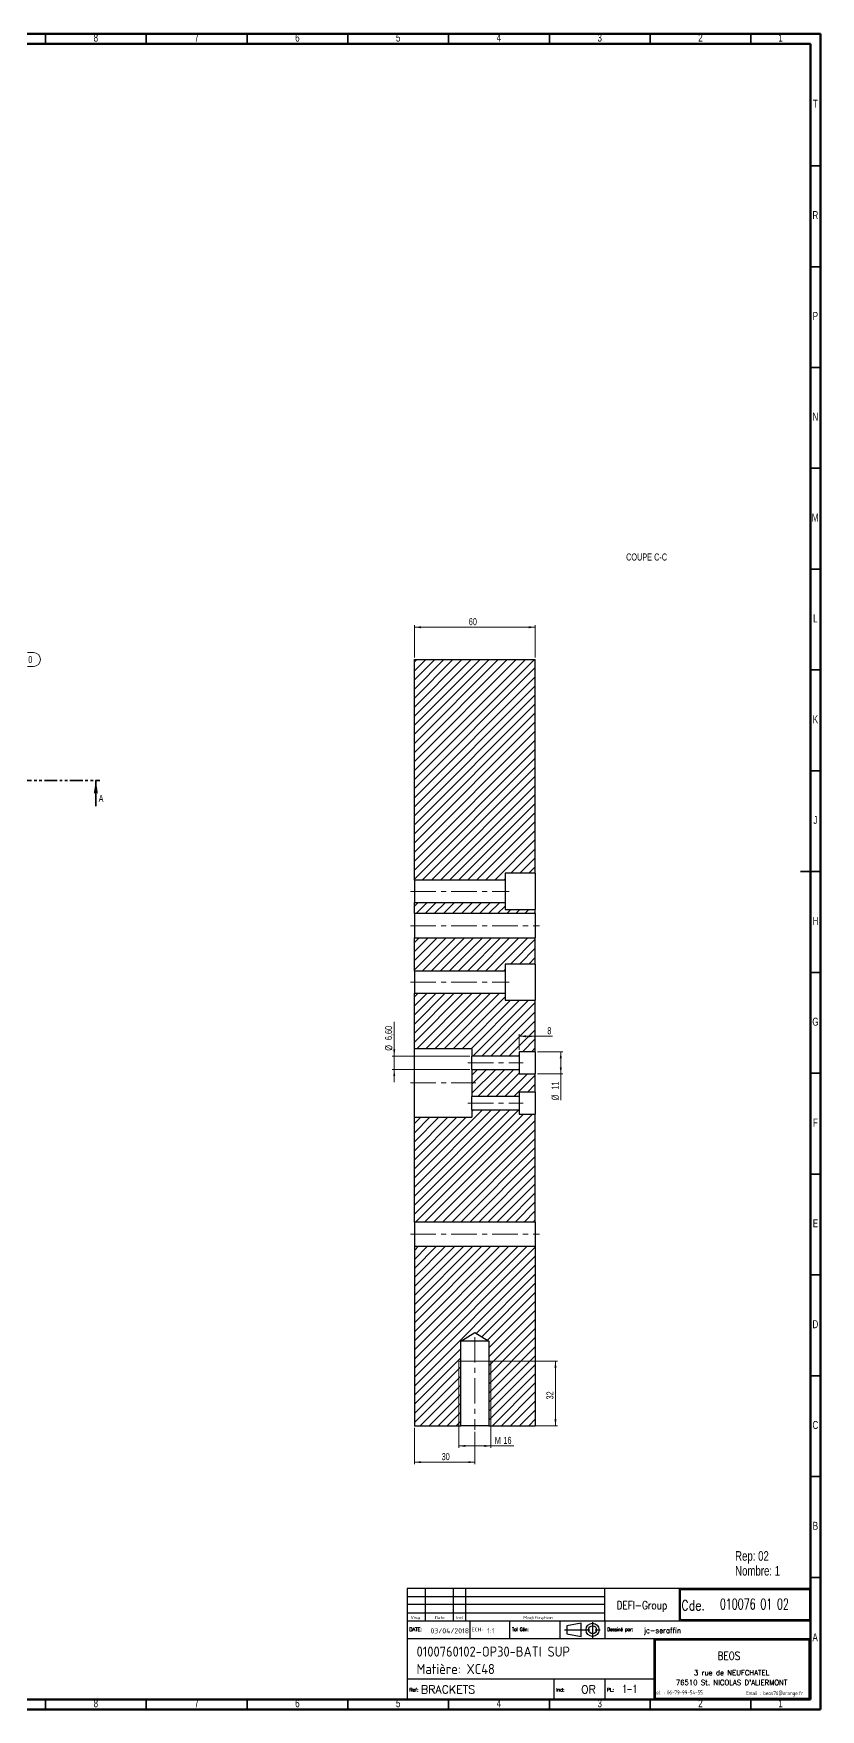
# Model space of a CAD drawing. Header units: millimetres. Extents: x 15 to 1184, y 5 to 836.
# Drawn here: x 794 to 1184, y 5 to 836 of the extents above; entities that cross this region are included whole.
import ezdxf

# ---------------------------------------------------------------- set-up
doc = ezdxf.new("R2010")
doc.units = ezdxf.units.MM
doc.linetypes.add('CENTERX2', pattern=[20.32, 12.7, -2.54, 2.54, -2.54])
doc.linetypes.add('PHANTOM', pattern=[12.7, 6.35, -1.27, 1.27, -1.27, 1.27, -1.27])
doc.layers.add('DIMENSIONS', color=176, linetype='Continuous')
doc.styles.add('SLDTEXTSTYLE0', font='TXT', dxfattribs={"width": 0.75})
doc.styles.add('SLDTEXTSTYLE1', font='ISOCP')
doc.styles.add('SLDTEXTSTYLE10', font='ISOCP', dxfattribs={"width": 1.147311})
doc.styles.add('SLDTEXTSTYLE11', font='ISOCP', dxfattribs={"width": 1.385904})
doc.styles.add('SLDTEXTSTYLE12', font='ISOCP', dxfattribs={"width": 1.246461})
doc.styles.add('SLDTEXTSTYLE13', font='ROMAND')
doc.styles.add('SLDTEXTSTYLE2', font='ROMANT', dxfattribs={"width": 0.8})
doc.styles.add('SLDTEXTSTYLE3', font='ISOCP', dxfattribs={"width": 0.8})
doc.styles.add('SLDTEXTSTYLE4', font='ROMANS', dxfattribs={"width": 0.8})
doc.styles.add('SLDTEXTSTYLE5', font='ROMANT')
doc.styles.add('SLDTEXTSTYLE6', font='ROMANS')
doc.styles.add('SLDTEXTSTYLE7', font='ROMANT', dxfattribs={"width": 0.65})
doc.styles.add('SLDTEXTSTYLE8', font='ISOCP', dxfattribs={"width": 1.446157})
doc.styles.add('SLDTEXTSTYLE9', font='ISOCP', dxfattribs={"width": 1.294402})
doc.dimstyles.new('SLDDIMSTYLE0', dxfattribs={"dimtxt": 3.5, "dimasz": 3.302, "dimexe": 0, "dimexo": 0.0625, "dimgap": 0.875, "dimtad": 0, "dimtih": 1, "dimtoh": 1, "dimdec": 0, "dimrnd": 1e-09, "dimdsep": 46, "dimtxsty": 'SLDTEXTSTYLE0', "dimblk1": 'NONE', "dimblk2": 'NONE', "dimsah": 1, "dimcen": 0.09, "dimadec": 0, "dimazin": 2, "dimtfac": 1, "dimtdec": 0, "dimtofl": 0, "dimtmove": 0, "dimatfit": 3, "dimldrblk": 'NONE', "dimfxl": 1, "dimfrac": 2, "dimtolj": 1, "dimtzin": 12, "dimarcsym": 0})
doc.dimstyles.new('SLDDIMSTYLE2', dxfattribs={"dimtxt": 3.5, "dimasz": 3.302, "dimexe": 0, "dimexo": 0.0625, "dimgap": 0.875, "dimtad": 1, "dimrnd": 1e-09, "dimzin": 12, "dimdsep": 46, "dimtxsty": 'SLDTEXTSTYLE0', "dimsah": 1, "dimcen": 0.09, "dimadec": 0, "dimazin": 3, "dimtfac": 1, "dimtofl": 0, "dimtmove": 0, "dimatfit": 3, "dimfxl": 1, "dimfrac": 2, "dimtolj": 1, "dimtzin": 12, "dimarcsym": 0})
doc.dimstyles.new('SLDDIMSTYLE3', dxfattribs={"dimtxt": 3.5, "dimasz": 3.302, "dimexe": 0, "dimexo": 0.0625, "dimgap": 0.875, "dimtad": 1, "dimrnd": 1e-09, "dimzin": 12, "dimdsep": 46, "dimtxsty": 'SLDTEXTSTYLE0', "dimsah": 1, "dimcen": 0.09, "dimadec": 0, "dimazin": 3, "dimtfac": 1, "dimtmove": 0, "dimatfit": 0, "dimfxl": 1, "dimfrac": 2, "dimtolj": 1, "dimtzin": 12, "dimarcsym": 0})

# ---------------------------------------------------------------- blocks, each defined once
blk = doc.blocks.new('SW_NOTE_0')
at = {"color": 0, "linetype": 'Continuous', "lineweight": 0, "char_height": 4.763, "attachment_point": 1, "style": 'SLDTEXTSTYLE0'}
for s, insert in [('Rep: 02', (0, 6.14)), ('Nombre: 1', (0, -1.21))]:
    blk.add_mtext(s, dxfattribs=dict(at, insert=insert))
blk = doc.blocks.new('_D')
at = {"color": 7, "linetype": 'Continuous', "lineweight": 18}
for p, q in [((761.47, 525.69), (787.44, 525.69)), ((790.93, 529.18), (793.51, 529.18)), ((793.51, 522.2), (790.93, 522.2))]:
    blk.add_line(p, q, dxfattribs=at)
for centre, start, end in [((790.93, 525.69), 90, 270), ((793.51, 525.69), 270, 90)]:
    blk.add_arc(centre, 3.49, start, end, dxfattribs=at)
at = {"color": 7, "linetype": 'Continuous', "lineweight": 18, "insert": (790.93, 527.42), "char_height": 3.5, "attachment_point": 1, "style": 'SLDTEXTSTYLE0'}
blk.add_mtext('0', dxfattribs=at)
blk = doc.blocks.new('_None')
blk = doc.blocks.new('_D_93')
at = {"color": 7, "linetype": 'Continuous', "lineweight": 18}
for p, q in [((982.51, 526.69), (982.51, 542.69)), ((982.51, 541.69), (1042.51, 541.69)), ((1042.51, 526.69), (1042.51, 542.69))]:
    blk.add_line(p, q, dxfattribs=at)
for points in [[(982.51, 541.69), (985.82, 541.18), (985.82, 542.2)], [(1042.51, 541.69), (1039.21, 542.2), (1039.21, 541.18)]]:
    blk.add_solid(points, dxfattribs=at)
at = {"color": 7, "linetype": 'Continuous', "lineweight": 18, "insert": (1009.5, 546.2), "char_height": 3.5, "attachment_point": 1, "style": 'SLDTEXTSTYLE0'}
blk.add_mtext('60', dxfattribs=at)
blk = doc.blocks.new('_D_94')
at = {"color": 7, "linetype": 'Continuous', "lineweight": 18}
for p, q in [((1004.51, 176.69), (1004.51, 134.69)), ((1020.51, 176.69), (1020.51, 134.69)), ((1020.51, 135.69), (1004.51, 135.69)), ((1020.51, 135.69), (1031.84, 135.69))]:
    blk.add_line(p, q, dxfattribs=at)
for points in [[(1004.51, 135.69), (1007.82, 135.18), (1007.82, 136.2)], [(1020.51, 135.69), (1017.21, 136.2), (1017.21, 135.18)]]:
    blk.add_solid(points, dxfattribs=at)
at = {"color": 7, "linetype": 'Continuous', "lineweight": 18, "char_height": 3.5, "attachment_point": 1, "style": 'SLDTEXTSTYLE0'}
for s, insert in [('M', (1022.38, 140.2)), ('16', (1026.67, 140.2))]:
    blk.add_mtext(s, dxfattribs=dict(at, insert=insert))
blk = doc.blocks.new('_D_95')
at = {"color": 7, "linetype": 'Continuous', "lineweight": 18}
for p, q in [((1005.51, 177.69), (1053.51, 177.69)), ((1052.51, 145.69), (1052.51, 177.69)), ((1005.51, 145.69), (1053.51, 145.69))]:
    blk.add_line(p, q, dxfattribs=at)
for points in [[(1052.51, 177.69), (1052.01, 174.39), (1053.02, 174.39)], [(1052.51, 145.69), (1053.02, 148.99), (1052.01, 148.99)]]:
    blk.add_solid(points, dxfattribs=at)
at = {"color": 7, "linetype": 'Continuous', "lineweight": 18, "insert": (1048, 158.73), "char_height": 3.5, "attachment_point": 1, "rotation": 90, "style": 'SLDTEXTSTYLE0'}
blk.add_mtext('32', dxfattribs=at)
blk = doc.blocks.new('_D_96')
at = {"color": 7, "linetype": 'Continuous', "lineweight": 18}
for p, q in [((982.51, 144.69), (982.51, 126.65)), ((1012.51, 142.69), (1012.51, 126.65)), ((1012.51, 127.65), (982.51, 127.65))]:
    blk.add_line(p, q, dxfattribs=at)
for points in [[(982.51, 127.65), (985.82, 127.14), (985.82, 128.15)], [(1012.51, 127.65), (1009.21, 128.15), (1009.21, 127.14)]]:
    blk.add_solid(points, dxfattribs=at)
at = {"color": 7, "linetype": 'Continuous', "lineweight": 18, "insert": (996.05, 132.16), "char_height": 3.5, "attachment_point": 1, "style": 'SLDTEXTSTYLE0'}
blk.add_mtext('30', dxfattribs=at)
blk = doc.blocks.new('_D_97')
at = {"color": 7, "linetype": 'Continuous', "lineweight": 18}
for p, q in [((972.51, 328.99), (972.51, 346.01)), ((1010.01, 328.99), (971.51, 328.99)), ((972.51, 328.99), (972.51, 322.39)), ((1010.01, 322.39), (971.51, 322.39)), ((972.51, 322.39), (972.51, 316.04))]:
    blk.add_line(p, q, dxfattribs=at)
for points in [[(972.51, 328.99), (973.02, 332.29), (972.01, 332.29)], [(972.51, 322.39), (972.01, 319.09), (973.02, 319.09)]]:
    blk.add_solid(points, dxfattribs=at)
at = {"color": 7, "linetype": 'Continuous', "lineweight": 18, "char_height": 3.5, "attachment_point": 1, "rotation": 90, "style": 'SLDTEXTSTYLE0'}
for s, insert in [('6,60', (967.95, 336.96)), ('%%c', (968, 331.68))]:
    blk.add_mtext(s, dxfattribs=dict(at, insert=insert))
blk = doc.blocks.new('_D_98')
at = {"color": 7, "linetype": 'Continuous', "lineweight": 18}
for p, q in [((1034.51, 332.19), (1034.51, 339.85)), ((1042.51, 338.85), (1034.51, 338.85)), ((1042.51, 338.85), (1051.06, 338.85))]:
    blk.add_line(p, q, dxfattribs=at)
for points in [[(1034.51, 338.85), (1037.82, 338.34), (1037.82, 339.36)], [(1042.51, 338.85), (1039.21, 339.36), (1039.21, 338.34)]]:
    blk.add_solid(points, dxfattribs=at)
at = {"color": 7, "linetype": 'Continuous', "lineweight": 18, "insert": (1048.47, 343.36), "char_height": 3.5, "attachment_point": 1, "style": 'SLDTEXTSTYLE0'}
blk.add_mtext('8', dxfattribs=at)
blk = doc.blocks.new('_D_99')
at = {"color": 7, "linetype": 'Continuous', "lineweight": 18}
for p, q in [((1043.51, 331.19), (1056.14, 331.19)), ((1055.14, 331.19), (1055.14, 320.19)), ((1043.51, 320.19), (1056.14, 320.19)), ((1055.14, 320.19), (1055.14, 307.1))]:
    blk.add_line(p, q, dxfattribs=at)
for points in [[(1055.14, 331.19), (1054.63, 327.89), (1055.65, 327.89)], [(1055.14, 320.19), (1055.65, 323.49), (1054.63, 323.49)]]:
    blk.add_solid(points, dxfattribs=at)
at = {"color": 7, "linetype": 'Continuous', "lineweight": 18, "char_height": 3.5, "attachment_point": 1, "rotation": 90, "style": 'SLDTEXTSTYLE0'}
for s, insert in [('11', (1050.58, 312.38)), ('%%c', (1050.63, 307.1))]:
    blk.add_mtext(s, dxfattribs=dict(at, insert=insert))

msp = doc.modelspace()

# ---------------------------------------------------------------- hatches: boundary and pattern name
at = {"linetype": 'Continuous', "lineweight": 18}
h = msp.add_hatch(dxfattribs=at)
h.set_pattern_fill('ANSI31', style=0)
h.paths.add_polyline_path([(1042.515, 525.688), (982.515, 525.688), (982.515, 416.188), (1027.515, 416.188), (1027.515, 419.688), (1042.515, 419.688)], flags=0)
h = msp.add_hatch(dxfattribs=at)
h.set_pattern_fill('ANSI31', style=0)
h.paths.add_polyline_path([(1027.515, 405.188), (982.515, 405.188), (982.515, 399.688), (1042.515, 399.688), (1042.515, 401.688), (1027.515, 401.688)], flags=0)
h = msp.add_hatch(dxfattribs=at)
h.set_pattern_fill('ANSI31', style=0)
h.paths.add_polyline_path([(1027.515, 374.688), (1042.515, 374.688), (1042.515, 387.688), (982.515, 387.688), (982.515, 371.188), (1027.515, 371.188)], flags=0)
h = msp.add_hatch(dxfattribs=at)
h.set_pattern_fill('ANSI31', style=0)
h.paths.add_polyline_path([(1034.515, 331.188), (1042.515, 331.188), (1042.515, 356.688), (1027.515, 356.688), (1027.515, 360.188), (982.515, 360.188), (982.515, 332.688), (1011.015, 332.688), (1011.015, 328.988), (1034.515, 328.988)], flags=0)
h = msp.add_hatch(dxfattribs=at)
h.set_pattern_fill('ANSI31', style=0)
h.paths.add_polyline_path([(1011.015, 308.988), (1034.515, 308.988), (1034.515, 311.188), (1042.515, 311.188), (1042.515, 320.188), (1034.515, 320.188), (1034.515, 322.388), (1011.015, 322.388)], flags=0)
h = msp.add_hatch(dxfattribs=at)
h.set_pattern_fill('ANSI31', style=0)
h.paths.add_polyline_path([(982.515, 246.688), (1042.515, 246.688), (1042.515, 300.188), (1034.515, 300.188), (1034.515, 302.388), (1011.015, 302.388), (1011.015, 298.688), (982.515, 298.688)], flags=0)
h = msp.add_hatch(dxfattribs=at)
h.set_pattern_fill('ANSI31', style=0)
h.paths.add_polyline_path([(1042.515, 145.688), (1042.515, 234.688), (982.515, 234.688), (982.515, 145.688), (1005.515, 145.688), (1005.515, 187.688), (1012.515, 191.894), (1019.515, 187.688), (1019.515, 145.688)], flags=0)

# ---------------------------------------------------------------- linework, layer by layer
at = {"color": 7, "linetype": 'Continuous', "lineweight": 70}
for p, q in [((15, 836), (1184, 836)), ((1184, 836), (1184, 5)), ((20, 831), (1179, 831)), ((1179, 831), (1179, 10)), ((1179, 10), (20, 10)), ((1184, 5), (15, 5))]:
    msp.add_line(p, q, dxfattribs=at)
at = {"color": 7, "linetype": 'Continuous', "lineweight": 35}
for p, q in [((799.5, 831), (799.5, 836)), ((849.5, 831), (849.5, 836)), ((899.5, 831), (899.5, 836)), ((949.5, 831), (949.5, 836)), ((999.5, 831), (999.5, 836)), ((1049.5, 831), (1049.5, 836)), ((1099.5, 831), (1099.5, 836)), ((1149.5, 831), (1149.5, 836)), ((1179, 770.5), (1184, 770.5)), ((1179, 720.5), (1184, 720.5)), ((1179, 670.5), (1184, 670.5)), ((1179, 620.5), (1184, 620.5)), ((1179, 570.5), (1184, 570.5)), ((1179, 520.5), (1184, 520.5)), ((824.465, 452.988), (824.465, 465.688)), ((1179, 470.5), (1184, 470.5)), ((1184.001, 420.5), (1173.999, 420.5)), ((1179, 420.5), (1184, 420.5)), ((1179, 370.5), (1184, 370.5)), ((1179, 320.5), (1184, 320.5)), ((1179, 270.5), (1184, 270.5)), ((1179, 220.5), (1184, 220.5)), ((1179, 170.5), (1184, 170.5)), ((1179, 120.5), (1184, 120.5)), ((1179, 70.5), (1184, 70.5)), ((799.5, 10), (799.5, 5)), ((849.5, 10), (849.5, 5)), ((899.5, 10), (899.5, 5)), ((949.5, 10), (949.5, 5)), ((999.5, 10), (999.5, 5)), ((1049.5, 10), (1049.5, 5)), ((1099.5, 10), (1099.5, 5)), ((1149.5, 10), (1149.5, 5))]:
    msp.add_line(p, q, dxfattribs=at)
at = {"color": 7, "linetype": 'Continuous', "lineweight": 25}
for p, q in [((982.515, 525.688), (1042.515, 525.688)), ((982.515, 416.188), (982.515, 525.688)), ((1042.515, 419.688), (1042.515, 525.688)), ((1027.515, 416.188), (982.515, 416.188)), ((982.515, 416.188), (982.515, 405.188)), ((1042.515, 419.688), (1027.515, 419.688)), ((1027.515, 419.688), (1027.515, 416.188)), ((1027.515, 416.188), (1027.515, 405.188)), ((1042.515, 419.688), (1042.515, 401.688)), ((982.515, 405.188), (1027.515, 405.188)), ((982.515, 399.688), (982.515, 405.188)), ((1042.515, 399.688), (982.515, 399.688)), ((982.515, 399.688), (982.515, 387.688)), ((1027.515, 405.188), (1027.515, 401.688)), ((1027.515, 401.688), (1042.515, 401.688)), ((1042.515, 399.688), (1042.515, 401.688)), ((1042.515, 399.688), (1042.515, 387.688)), ((982.515, 387.688), (1042.515, 387.688)), ((982.515, 371.188), (982.515, 387.688)), ((1042.515, 374.688), (1042.515, 387.688)), ((1027.515, 374.688), (1027.515, 371.188)), ((1042.515, 374.688), (1027.515, 374.688)), ((1042.515, 374.688), (1042.515, 356.688)), ((1027.515, 371.188), (982.515, 371.188)), ((982.515, 371.188), (982.515, 360.188)), ((1027.515, 371.188), (1027.515, 360.188)), ((982.515, 360.188), (1027.515, 360.188)), ((982.515, 332.688), (982.515, 360.188)), ((1027.515, 360.188), (1027.515, 356.688)), ((1027.515, 356.688), (1042.515, 356.688)), ((1042.515, 331.188), (1042.515, 356.688)), ((1011.015, 332.688), (982.515, 332.688)), ((982.515, 298.688), (982.515, 332.688)), ((1011.015, 332.688), (1011.015, 328.988)), ((1034.515, 328.988), (1011.015, 328.988)), ((1011.015, 322.388), (1011.015, 328.988)), ((1034.515, 331.188), (1034.515, 328.988)), ((1042.515, 331.188), (1034.515, 331.188)), ((1034.515, 328.988), (1034.515, 322.388)), ((1042.515, 331.188), (1042.515, 320.188)), ((1011.015, 322.388), (1034.515, 322.388)), ((1011.015, 322.388), (1011.015, 308.988)), ((1034.515, 322.388), (1034.515, 320.188)), ((1034.515, 320.188), (1042.515, 320.188)), ((1042.515, 311.188), (1042.515, 320.188)), ((1034.515, 308.988), (1011.015, 308.988)), ((1011.015, 302.388), (1011.015, 308.988)), ((1042.515, 311.188), (1034.515, 311.188)), ((1034.515, 311.188), (1034.515, 308.988)), ((1034.515, 308.988), (1034.515, 302.388)), ((1042.515, 311.188), (1042.515, 300.188)), ((1011.015, 302.388), (1011.015, 298.688)), ((1011.015, 302.388), (1034.515, 302.388)), ((1034.515, 302.388), (1034.515, 300.188)), ((1034.515, 300.188), (1042.515, 300.188)), ((1042.515, 246.688), (1042.515, 300.188)), ((982.515, 298.688), (1011.015, 298.688)), ((982.515, 246.688), (982.515, 298.688)), ((1042.515, 246.688), (982.515, 246.688)), ((982.515, 246.688), (982.515, 234.688)), ((1042.515, 246.688), (1042.515, 234.688)), ((982.515, 234.688), (1042.515, 234.688)), ((982.515, 234.688), (982.515, 145.688)), ((1042.515, 234.688), (1042.515, 145.688)), ((1005.515, 187.688), (1012.515, 191.894)), ((1012.515, 191.894), (1019.515, 187.688)), ((1005.515, 145.688), (1005.515, 187.688)), ((1019.515, 187.688), (1005.515, 187.688)), ((1019.515, 187.688), (1019.515, 145.688)), ((982.515, 145.688), (1005.515, 145.688)), ((1019.515, 145.688), (1005.515, 145.688)), ((1019.515, 145.688), (1042.515, 145.688))]:
    msp.add_line(p, q, dxfattribs=at)
at = {"color": 7, "linetype": 'PHANTOM', "lineweight": 35}
msp.add_line((633.827, 465.688), (826.465, 465.688), dxfattribs=at)
at = {"color": 7, "linetype": 'CENTERX2', "lineweight": 18}
for p, q in [((980.515, 410.688), (1029.515, 410.688)), ((980.515, 393.688), (1044.515, 393.688)), ((980.515, 365.688), (1029.515, 365.688)), ((1009.015, 325.688), (1036.515, 325.688)), ((980.515, 315.688), (1013.015, 315.688)), ((1009.015, 305.688), (1036.515, 305.688)), ((980.515, 240.688), (1044.515, 240.688)), ((1012.515, 189.688), (1012.515, 143.688))]:
    msp.add_line(p, q, dxfattribs=at)
at = {"color": 7, "linetype": 'Continuous', "lineweight": 18}
for p, q in [((1004.515, 145.688), (1004.515, 177.688)), ((1020.515, 177.688), (1004.515, 177.688)), ((1020.515, 145.688), (1020.515, 177.688))]:
    msp.add_line(p, q, dxfattribs=at)
at = {"color": 7, "linetype": 'Continuous', "lineweight": 35}
msp.add_solid([(824.465, 465.688), (823.449, 459.338), (825.481, 459.338)], dxfattribs=at)
at = {"layer": 'DIMENSIONS', "color": 3}
for p, q in [((1076.982, 65.007), (978.982, 65.007)), ((978.982, 61.007), (1076.982, 61.007)), ((987.982, 49.007), (987.982, 65.007)), ((1001.982, 49.007), (1001.982, 65.007)), ((1007.982, 49.007), (1007.982, 65.007)), ((1076.982, 57.007), (978.982, 57.007)), ((978.982, 53.007), (1076.982, 53.007))]:
    msp.add_line(p, q, dxfattribs=at)
at = {"layer": 'DIMENSIONS', "color": 6}
for p, q in [((978.982, 65.007), (978.982, 10.007)), ((1178.982, 10.007), (1178.982, 65.007)), ((1178.982, 40.007), (1101.366, 40.007)), ((1101.366, 40.007), (1101.366, 10.007)), ((1178.782, 39.807), (1101.566, 39.807)), ((1101.566, 39.807), (1101.566, 10.207)), ((1178.582, 39.607), (1101.766, 39.607)), ((1101.766, 39.607), (1101.766, 10.407)), ((1178.382, 39.407), (1101.966, 39.407)), ((1101.966, 39.407), (1101.966, 10.607)), ((1178.382, 10.607), (1178.382, 39.407)), ((1178.582, 10.407), (1178.582, 39.607)), ((1178.782, 10.207), (1178.782, 39.807)), ((978.982, 10.007), (1178.982, 10.007)), ((1101.566, 10.207), (1178.782, 10.207)), ((1101.766, 10.407), (1178.582, 10.407)), ((1101.966, 10.607), (1178.382, 10.607))]:
    msp.add_line(p, q, dxfattribs=at)
at = {"layer": 'DIMENSIONS', "color": 1}
for p, q in [((1178.982, 65.007), (1076.982, 65.007)), ((1076.982, 49.007), (1076.982, 65.007)), ((1113.982, 49.007), (1113.982, 65.007)), ((1114.482, 49.507), (1114.482, 64.507)), ((1114.482, 64.507), (1178.482, 64.507)), ((1178.482, 64.507), (1178.482, 49.507)), ((978.982, 49.007), (1178.982, 49.007)), ((1009.982, 49.007), (1009.982, 40.007)), ((1029.713, 49.007), (1029.713, 40.007)), ((1054.602, 49.007), (1054.602, 40.007)), ((1076.982, 49.007), (1076.982, 40.007)), ((1178.482, 49.507), (1114.482, 49.507)), ((1101.366, 40.007), (978.982, 40.007)), ((1101.366, 20.007), (978.982, 20.007)), ((1051.774, 20.007), (1051.774, 10.007)), ((1076.982, 20.007), (1076.982, 10.007))]:
    msp.add_line(p, q, dxfattribs=at)
at = {"layer": 'DIMENSIONS'}
for p, q in [((1114.482, 49.507), (1114.482, 64.507)), ((1114.482, 64.507), (1178.482, 64.507)), ((1178.482, 64.507), (1178.482, 49.507)), ((1178.482, 49.507), (1114.482, 49.507))]:
    msp.add_line(p, q, dxfattribs=at)
at = {"layer": 'DIMENSIONS', "color": 3, "linetype": 'CENTERX2'}
for p, q in [((1056.928, 44.507), (1075.183, 44.507)), ((1070.916, 48.355), (1070.916, 40.52))]:
    msp.add_line(p, q, dxfattribs=at)
at = {"layer": 'DIMENSIONS', "color": 7}
for p, q in [((1065.226, 47.757), (1058.226, 46.507)), ((1058.226, 46.507), (1058.226, 42.507)), ((1058.226, 42.507), (1065.226, 41.257)), ((1065.226, 41.257), (1065.226, 47.757))]:
    msp.add_line(p, q, dxfattribs=at)
for radius in [3.25, 2]:
    msp.add_circle((1070.916, 44.507), radius, dxfattribs=at)

# ---------------------------------------------------------------- block references
at = {"color": 7, "linetype": 'Continuous', "lineweight": 0}
msp.add_blockref('SW_NOTE_0', (1141.641, 77.385), dxfattribs=at)

# ---------------------------------------------------------------- texts
at = {"color": 7, "linetype": 'Continuous', "lineweight": 0, "attachment_point": 2, "style": 'SLDTEXTSTYLE0'}
for s, insert, char_height in [('8', (824.46, 836.06), 3.969), ('7', (874.46, 836.06), 3.969), ('6', (924.46, 836.06), 3.969), ('5', (974.46, 836.06), 3.969), ('4', (1024.46, 836.06), 3.969), ('3', (1074.46, 836.06), 3.969), ('2', (1124.46, 836.06), 3.969), ('1', (1164.21, 836.06), 3.969), ('T', (1181.488, 803.31), 3.969), ('R', (1181.444, 748.06), 3.969), ('P', (1181.485, 698.06), 3.969), ('N', (1181.464, 648.06), 3.969), ('M', (1181.362, 598.06), 3.969), ('COUPE C-C', (1097.712, 578.278), 3.5), ('L', (1181.455, 548.06), 3.969), ('K', (1181.489, 498.06), 3.969), ('J', (1181.465, 448.06), 3.969), ('H', (1181.49, 398.06), 3.969), ('G', (1181.487, 348.06), 3.969), ('F', (1181.458, 298.06), 3.969), ('E', (1181.508, 248.06), 3.969), ('D', (1181.453, 198.06), 3.969), ('C', (1181.459, 148.06), 3.969), ('B', (1181.471, 98.06), 3.969), ('A', (1181.34, 42.81), 3.969), ('8', (824.46, 10.06), 3.969), ('7', (874.46, 10.06), 3.969), ('6', (924.46, 10.06), 3.969), ('5', (974.46, 10.06), 3.969), ('4', (1024.46, 10.06), 3.969), ('3', (1074.46, 10.06), 3.969), ('2', (1124.46, 10.06), 3.969), ('1', (1164.21, 10.06), 3.969)]:
    msp.add_mtext(s, dxfattribs=dict(at, insert=insert, char_height=char_height))
at = {"color": 7, "linetype": 'Continuous', "insert": (825.846, 458.547), "char_height": 3.5, "attachment_point": 1, "style": 'SLDTEXTSTYLE0'}
msp.add_mtext('A', dxfattribs=at)
at = {"layer": 'DIMENSIONS'}
for s, insert, char_height, attachment_point, style in [('DEFI-Group', (1095.401, 58.708), 4, 2, 'SLDTEXTSTYLE2'), ('Cde.', (1114.982, 59.133), 5, 1, 'SLDTEXTSTYLE2'), ('010076 01 02', (1134.087, 59.947), 5.29167, 1, 'SLDTEXTSTYLE7'), ('Visa', (980.637, 51.354), 1.5671, 1, 'SLDTEXTSTYLE12'), ('Date', (992.806, 51.29), 1.4924, 1, 'SLDTEXTSTYLE10'), ('Ind', (1003.236, 51.29), 1.4924, 1, 'SLDTEXTSTYLE11'), ('Modification', (1036.471, 51.354), 1.56705, 1, 'SLDTEXTSTYLE8'), ('DATE:', (980.016, 45.605), 1.7277, 1, 'SLDTEXTSTYLE6'), ('03/04/2018', (990.515, 45.26), 2.5, 1, 'SLDTEXTSTYLE1'), ('ECH:', (1010.893, 45.567), 1.8141, 1, 'SLDTEXTSTYLE9'), ('1:1', (1018.602, 45.247), 2.5, 1, 'SLDTEXTSTYLE1'), ('Tol Gén:', (1030.934, 45.605), 1.7277, 1, 'SLDTEXTSTYLE4'), ('Dessiné par:', (1078.203, 45.605), 1.72768, 1, 'SLDTEXTSTYLE4'), ('jc-seraffin', (1096.337, 45.427), 2.5, 1, 'SLDTEXTSTYLE5'), ('0100760102-OP30-BATI SUP', (983.585, 36.216), 5, 1, 'SLDTEXTSTYLE1'), ('BEOS', (1138.553, 33.602), 4, 2, 'SLDTEXTSTYLE2'), ('Matière: XC48', (983.585, 27.57), 5, 1, 'SLDTEXTSTYLE1'), ('BRACKETS', (985.757, 16.958), 4, 1, 'SLDTEXTSTYLE5'), ('OR', (1065.176, 16.958), 4, 1, 'SLDTEXTSTYLE5'), ('1-1', (1085.633, 17.18), 4, 1, 'SLDTEXTSTYLE7'), ("76510 St. NICOLAS D'ALIERMONT", (1139.885, 19.63), 2.5, 2, 'SLDTEXTSTYLE13'), ('3 rue de NEUFCHATEL', (1139.891, 24.455), 2.5, 2, 'SLDTEXTSTYLE13'), ('Ref:', (980.016, 15.605), 1.7277, 1, 'SLDTEXTSTYLE6'), ('Ind:', (1052.808, 15.605), 1.7277, 1, 'SLDTEXTSTYLE6'), ('PL:', (1078.016, 15.605), 1.7277, 1, 'SLDTEXTSTYLE6'), ('Tel. : 06-79-99-54-55', (1113.342, 14.435), 2, 2, 'SLDTEXTSTYLE3'), ('Email : beos76@orange.fr', (1161.354, 14.104), 2, 2, 'SLDTEXTSTYLE3')]:
    msp.add_mtext(s, dxfattribs=dict(at, insert=insert, char_height=char_height, attachment_point=attachment_point, style=style))

# ---------------------------------------------------------------- dimensions: what is measured, and where the dimension line sits
at = {"color": 7, "linetype": 'Continuous', "lineweight": 18}
for base, p1, p2, picture, middle in [((1042.515, 541.688), (982.515, 525.688), (1042.515, 525.688), '_D_93', (1012.083, 541.688)), ((1034.515, 338.848), (1042.515, 331.188), (1034.515, 331.188), '_D_98', (1049.762, 338.848)), ((982.515, 127.646), (1012.515, 143.688), (982.515, 145.688), '_D_96', (998.631, 127.646))]:
    dim = msp.add_linear_dim(base=base, p1=p1, p2=p2, dimstyle='SLDDIMSTYLE2', dxfattribs=at)
    dim.commit()
    dim.dimension.update_dxf_attribs({"geometry": picture, "text_midpoint": middle, "dimtype": 160})
dim = msp.add_ordinate_dim(feature_location=(760.46546605, 525.688024691), offset=(26.971278349, 0), dtype=0, origin=(760.46546605, 525.688024691), dimstyle='SLDDIMSTYLE0', dxfattribs=at)
dim.commit()
dim.dimension.update_dxf_attribs({"geometry": '_D', "text_midpoint": (792.218862302, 525.688024691)})
for base, p1, p2, dimstyle, picture, middle in [((972.515, 322.388), (1011.015, 328.988), (1011.015, 322.388), 'SLDDIMSTYLE3', '_D_97', (972.515, 338.848)), ((1055.142, 320.188), (1042.515, 331.188), (1042.515, 320.188), 'SLDDIMSTYLE2', '_D_99', (1055.142, 312.323))]:
    dim = msp.add_linear_dim(base=base, p1=p1, p2=p2, angle=90, text='%%c<>', dimstyle=dimstyle, dxfattribs=at)
    dim.commit()
    dim.dimension.update_dxf_attribs({"geometry": picture, "text_midpoint": middle, "dimtype": 160})
dim = msp.add_linear_dim(base=(1004.515, 135.688), p1=(1020.515, 177.688), p2=(1004.515, 177.688), text='M16<>', dimstyle='SLDDIMSTYLE2', dxfattribs=at)
dim.commit()
dim.dimension.update_dxf_attribs({"geometry": '_D_94', "text_midpoint": (1027.112, 135.688), "dimtype": 160})
dim = msp.add_linear_dim(base=(1052.515, 177.688), p1=(1004.515, 145.688), p2=(1004.515, 177.688), angle=90, dimstyle='SLDDIMSTYLE2', dxfattribs=at)
dim.commit()
dim.dimension.update_dxf_attribs({"geometry": '_D_95', "text_midpoint": (1052.515, 161.319), "dimtype": 160})

doc.saveas('drawing.dxf')
